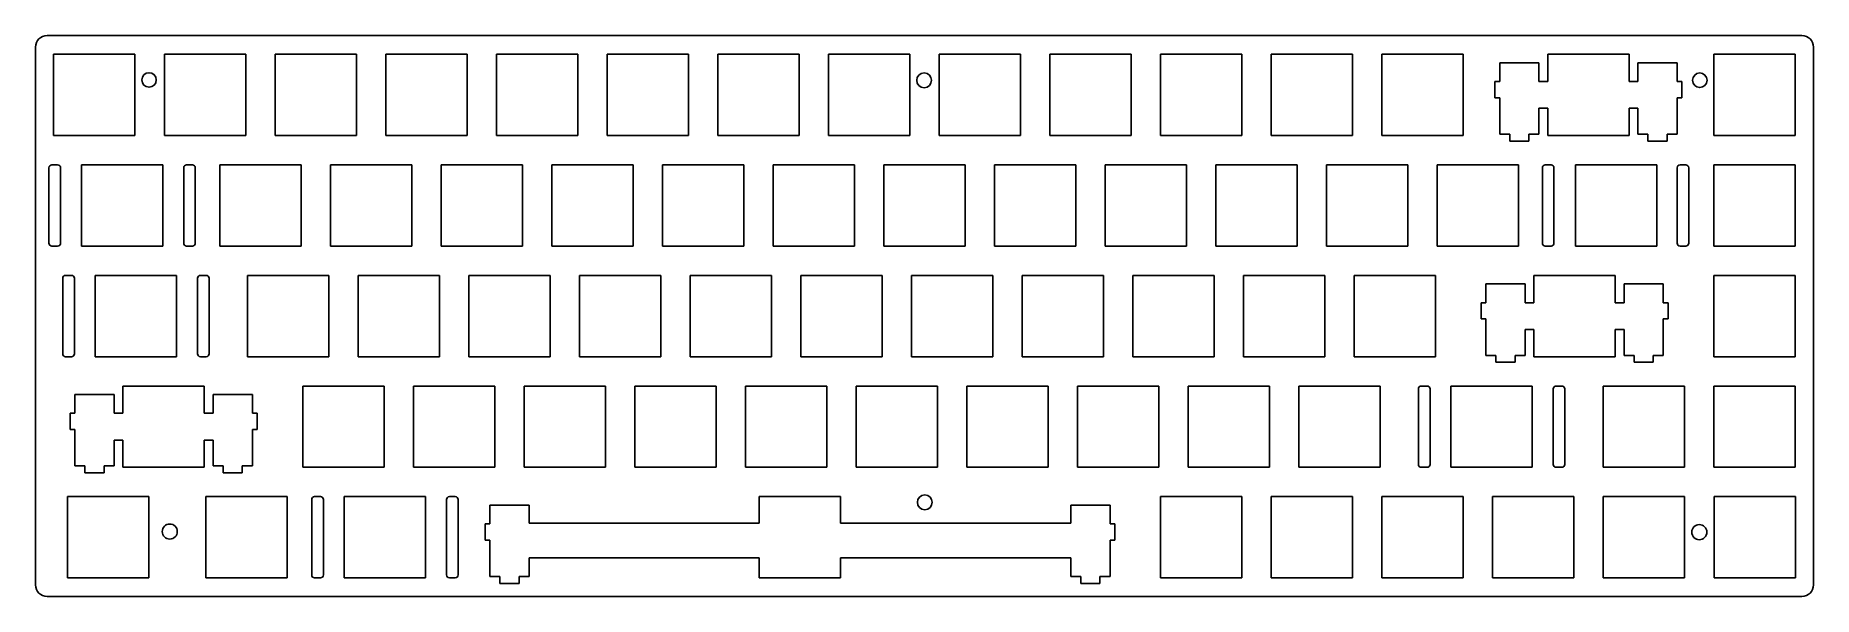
# Model space of a CAD drawing. Header units: centimetres. Extents: x -0.1 to 30.6, y 0 to 9.6.
import ezdxf

# ---------------------------------------------------------------- set-up
doc = ezdxf.new("R2010")
doc.units = ezdxf.units.CM
doc.header["$MEASUREMENT"] = 0
doc.layers.add('keychron plate v1_0', color=7, linetype='Continuous')

msp = doc.modelspace()

# ---------------------------------------------------------------- linework, layer by layer
at = {"layer": 'keychron plate v1_0'}
for p, q in [((0.148108, 9.62035), (30.3529, 9.62035)), ((-0.051892, 0.158369), (-0.051892, 9.42035)), ((0.257065, 7.89838), (0.257065, 9.29831)), ((0.257065, 9.29831), (1.65702, 9.29831)), ((1.65702, 9.29831), (1.65702, 7.89838)), ((2.16697, 7.89838), (2.16697, 9.29831)), ((2.16697, 9.29831), (3.5669, 9.29831)), ((3.5669, 9.29831), (3.5669, 7.89838)), ((4.07197, 9.29831), (5.4719, 9.29831)), ((4.07197, 7.89838), (4.07197, 9.29831)), ((5.4719, 9.29831), (5.4719, 7.89838)), ((5.97697, 9.29831), (7.3769, 9.29831)), ((5.97697, 7.89838), (5.97697, 9.29831)), ((7.3769, 9.29831), (7.3769, 7.89838)), ((7.88197, 9.29831), (9.2819, 9.29831)), ((7.88197, 7.89838), (7.88197, 9.29831)), ((9.2819, 9.29831), (9.2819, 7.89838)), ((9.78683, 9.29831), (11.1869, 9.29831)), ((9.78683, 7.89838), (9.78683, 9.29831)), ((11.1869, 9.29831), (11.1869, 7.89838)), ((11.6918, 7.89838), (11.6918, 9.29831)), ((11.6918, 9.29831), (13.0919, 9.29831)), ((13.0919, 9.29831), (13.0919, 7.89838)), ((13.597, 7.89838), (13.597, 9.29831)), ((13.597, 9.29831), (14.9969, 9.29831)), ((14.9969, 9.29831), (14.9969, 7.89838)), ((15.502, 9.29831), (16.9019, 9.29831)), ((15.502, 7.89838), (15.502, 9.29831)), ((16.9019, 9.29831), (16.9019, 7.89838)), ((17.407, 7.89838), (17.407, 9.29831)), ((17.407, 9.29831), (18.8069, 9.29831)), ((18.8069, 9.29831), (18.8069, 7.89838)), ((19.312, 7.89838), (19.312, 9.29831)), ((19.312, 9.29831), (20.7119, 9.29831)), ((20.7119, 9.29831), (20.7119, 7.89838)), ((21.217, 7.89838), (21.217, 9.29831)), ((21.217, 9.29831), (22.6169, 9.29831)), ((22.6169, 9.29831), (22.6169, 7.89838)), ((23.122, 7.89838), (23.122, 9.29831)), ((23.122, 9.29831), (24.5219, 9.29831)), ((24.5219, 9.29831), (24.5219, 7.89838)), ((27.3794, 9.29831), (25.9795, 9.29831)), ((25.9795, 9.29831), (25.9795, 8.82826)), ((27.3794, 8.82826), (27.3794, 9.29831)), ((28.837, 9.29831), (30.2369, 9.29831)), ((28.837, 7.89838), (28.837, 9.29831)), ((30.2369, 9.29831), (30.2369, 7.89838)), ((30.5529, 9.42035), (30.5529, 0.158369)), ((25.8269, 9.15127), (25.152, 9.15127)), ((25.152, 9.15127), (25.152, 8.82826)), ((25.8269, 8.82826), (25.8269, 9.15127)), ((27.532, 9.15127), (27.532, 8.82826)), ((28.2069, 9.15127), (27.532, 9.15127)), ((28.2069, 8.82826), (28.2069, 9.15127)), ((25.0694, 8.82826), (25.0694, 8.54837)), ((25.152, 8.82826), (25.0694, 8.82826)), ((25.9795, 8.82826), (25.8269, 8.82826)), ((27.532, 8.82826), (27.3794, 8.82826)), ((28.2895, 8.82826), (28.2069, 8.82826)), ((28.2895, 8.54837), (28.2895, 8.82826)), ((25.0694, 8.54837), (25.152, 8.54837)), ((25.152, 8.54837), (25.152, 7.92138)), ((25.8269, 7.92138), (25.8269, 8.36828)), ((25.8269, 8.36828), (25.9795, 8.36828)), ((25.9795, 8.36828), (25.9795, 7.89838)), ((27.3794, 7.89838), (27.3794, 8.36828)), ((27.3794, 8.36828), (27.532, 8.36828)), ((27.532, 8.36828), (27.532, 7.92138)), ((28.2069, 7.92138), (28.2069, 8.54837)), ((28.2069, 8.54837), (28.2895, 8.54837)), ((1.65702, 7.89838), (0.257065, 7.89838)), ((3.5669, 7.89838), (2.16697, 7.89838)), ((5.4719, 7.89838), (4.07197, 7.89838)), ((7.3769, 7.89838), (5.97697, 7.89838)), ((9.2819, 7.89838), (7.88197, 7.89838)), ((11.1869, 7.89838), (9.78683, 7.89838)), ((13.0919, 7.89838), (11.6918, 7.89838)), ((14.9969, 7.89838), (13.597, 7.89838)), ((16.9019, 7.89838), (15.502, 7.89838)), ((18.8069, 7.89838), (17.407, 7.89838)), ((20.7119, 7.89838), (19.312, 7.89838)), ((22.6169, 7.89838), (21.217, 7.89838)), ((24.5219, 7.89838), (23.122, 7.89838)), ((25.152, 7.92138), (25.3243, 7.92138)), ((25.3243, 7.92138), (25.3243, 7.80136)), ((25.3243, 7.80136), (25.6544, 7.80136)), ((25.6544, 7.80136), (25.6544, 7.92138)), ((25.6544, 7.92138), (25.8269, 7.92138)), ((25.9795, 7.89838), (27.3794, 7.89838)), ((27.532, 7.92138), (27.7045, 7.92138)), ((27.7045, 7.92138), (27.7045, 7.80136)), ((27.7045, 7.80136), (28.0344, 7.80136)), ((28.0344, 7.92138), (28.2069, 7.92138)), ((28.0344, 7.80136), (28.0344, 7.92138)), ((30.2369, 7.89838), (28.837, 7.89838)), ((0.22855, 7.3934), (0.32855, 7.3934)), ((0.738516, 5.99338), (0.738516, 7.39331)), ((0.738516, 7.39331), (2.13847, 7.39331)), ((2.13847, 7.39331), (2.13847, 5.99338)), ((2.54845, 7.3934), (2.64845, 7.3934)), ((3.11947, 7.39331), (4.5194, 7.39331)), ((3.11947, 5.99338), (3.11947, 7.39331)), ((4.5194, 7.39331), (4.5194, 5.99338)), ((5.02447, 7.39331), (6.4244, 7.39331)), ((5.02447, 5.99338), (5.02447, 7.39331)), ((6.4244, 7.39331), (6.4244, 5.99338)), ((6.92947, 5.99338), (6.92947, 7.39331)), ((6.92947, 7.39331), (8.3294, 7.39331)), ((8.3294, 7.39331), (8.3294, 5.99338)), ((8.83447, 7.39331), (10.2344, 7.39331)), ((8.83447, 5.99338), (8.83447, 7.39331)), ((10.2344, 7.39331), (10.2344, 5.99338)), ((10.7395, 5.99338), (10.7395, 7.39331)), ((10.7395, 7.39331), (12.1394, 7.39331)), ((12.1394, 7.39331), (12.1394, 5.99338)), ((12.6445, 7.39331), (14.0444, 7.39331)), ((12.6445, 5.99338), (12.6445, 7.39331)), ((14.0444, 7.39331), (14.0444, 5.99338)), ((14.5495, 7.39331), (15.9494, 7.39331)), ((14.5495, 5.99338), (14.5495, 7.39331)), ((15.9494, 7.39331), (15.9494, 5.99338)), ((16.4545, 7.39331), (17.8544, 7.39331)), ((16.4545, 5.99338), (16.4545, 7.39331)), ((17.8544, 7.39331), (17.8544, 5.99338)), ((18.3595, 5.99338), (18.3595, 7.39331)), ((18.3595, 7.39331), (19.7594, 7.39331)), ((19.7594, 7.39331), (19.7594, 5.99338)), ((20.2645, 5.99338), (20.2645, 7.39331)), ((20.2645, 7.39331), (21.6644, 7.39331)), ((21.6644, 7.39331), (21.6644, 5.99338)), ((22.1695, 7.39331), (23.5694, 7.39331)), ((22.1695, 5.99338), (22.1695, 7.39331)), ((23.5694, 7.39331), (23.5694, 5.99338)), ((24.0745, 7.39331), (25.4744, 7.39331)), ((24.0745, 5.99338), (24.0745, 7.39331)), ((25.4744, 7.39331), (25.4744, 5.99338)), ((25.93625, 7.3933), (26.03625, 7.3933)), ((26.4557, 5.99338), (26.4557, 7.39331)), ((26.4557, 7.39331), (27.8557, 7.39331)), ((27.8557, 7.39331), (27.8557, 5.99338)), ((28.25625, 7.3933), (28.35625, 7.3933)), ((28.837, 5.99338), (28.837, 7.39331)), ((28.837, 7.39331), (30.2369, 7.39331)), ((30.2369, 7.39331), (30.2369, 5.99338)), ((0.17855, 7.3434), (0.17855, 6.0434)), ((0.37855, 7.3434), (0.37855, 6.0434)), ((2.49845, 7.3434), (2.49845, 6.0434)), ((2.69845, 7.3434), (2.69845, 6.0434)), ((25.88625, 7.3433), (25.88625, 6.0433)), ((26.08625, 7.3433), (26.08625, 6.0433)), ((28.20625, 7.3433), (28.20625, 6.0433)), ((28.40625, 7.3433), (28.40625, 6.0433)), ((0.22855, 5.9934), (0.32855, 5.9934)), ((2.13847, 5.99338), (0.738516, 5.99338)), ((2.54845, 5.9934), (2.64845, 5.9934)), ((4.5194, 5.99338), (3.11947, 5.99338)), ((6.4244, 5.99338), (5.02447, 5.99338)), ((8.3294, 5.99338), (6.92947, 5.99338)), ((10.2344, 5.99338), (8.83447, 5.99338)), ((12.1394, 5.99338), (10.7395, 5.99338)), ((14.0444, 5.99338), (12.6445, 5.99338)), ((15.9494, 5.99338), (14.5495, 5.99338)), ((17.8544, 5.99338), (16.4545, 5.99338)), ((19.7594, 5.99338), (18.3595, 5.99338)), ((21.6644, 5.99338), (20.2645, 5.99338)), ((23.5694, 5.99338), (22.1695, 5.99338)), ((25.4744, 5.99338), (24.0745, 5.99338)), ((25.93625, 5.9933), (26.03625, 5.9933)), ((27.8557, 5.99338), (26.4557, 5.99338)), ((28.25625, 5.9933), (28.35625, 5.9933)), ((30.2369, 5.99338), (28.837, 5.99338)), ((0.416175, 5.4384), (0.416175, 4.1384)), ((0.466175, 5.4884), (0.566175, 5.4884)), ((0.616175, 5.4384), (0.616175, 4.1384)), ((0.976203, 5.48831), (2.37629, 5.48831)), ((0.976203, 4.08838), (0.976203, 5.48831)), ((2.37629, 5.48831), (2.37629, 4.08838)), ((2.736275, 5.4384), (2.736275, 4.1384)), ((2.786275, 5.4884), (2.886275, 5.4884)), ((2.936275, 5.4384), (2.936275, 4.1384)), ((3.59572, 4.08838), (3.59572, 5.48831)), ((3.59572, 5.48831), (4.99565, 5.48831)), ((4.99565, 5.48831), (4.99565, 4.08838)), ((5.50072, 4.08838), (5.50072, 5.48831)), ((5.50072, 5.48831), (6.90065, 5.48831)), ((6.90065, 5.48831), (6.90065, 4.08838)), ((7.40572, 4.08838), (7.40572, 5.48831)), ((7.40572, 5.48831), (8.80565, 5.48831)), ((8.80565, 5.48831), (8.80565, 4.08838)), ((9.31072, 4.08838), (9.31072, 5.48831)), ((9.31072, 5.48831), (10.7107, 5.48831)), ((10.7107, 5.48831), (10.7107, 4.08838)), ((11.2157, 5.48831), (12.6157, 5.48831)), ((11.2157, 4.08838), (11.2157, 5.48831)), ((12.6157, 5.48831), (12.6157, 4.08838)), ((13.1207, 4.08838), (13.1207, 5.48831)), ((13.1207, 5.48831), (14.5207, 5.48831)), ((14.5207, 5.48831), (14.5207, 4.08838)), ((15.0257, 5.48831), (16.4257, 5.48831)), ((15.0257, 4.08838), (15.0257, 5.48831)), ((16.4257, 5.48831), (16.4257, 4.08838)), ((16.9307, 4.08838), (16.9307, 5.48831)), ((16.9307, 5.48831), (18.3307, 5.48831)), ((18.3307, 5.48831), (18.3307, 4.08838)), ((18.8357, 5.48831), (20.2357, 5.48831)), ((18.8357, 4.08838), (18.8357, 5.48831)), ((20.2357, 5.48831), (20.2357, 4.08838)), ((20.7407, 4.08838), (20.7407, 5.48831)), ((20.7407, 5.48831), (22.1407, 5.48831)), ((22.1407, 5.48831), (22.1407, 4.08838)), ((22.6457, 4.08838), (22.6457, 5.48831)), ((22.6457, 5.48831), (24.0457, 5.48831)), ((24.0457, 5.48831), (24.0457, 4.08838)), ((24.9137, 5.34127), (24.9137, 5.01826)), ((25.5888, 5.34127), (24.9137, 5.34127)), ((25.5888, 5.01826), (25.5888, 5.34127)), ((25.7412, 5.48831), (25.7412, 5.01826)), ((27.1413, 5.48831), (25.7412, 5.48831)), ((27.1413, 5.01826), (27.1413, 5.48831)), ((27.2937, 5.34127), (27.2937, 5.01826)), ((27.9688, 5.34127), (27.2937, 5.34127)), ((27.9688, 5.01826), (27.9688, 5.34127)), ((28.837, 4.08838), (28.837, 5.48831)), ((28.837, 5.48831), (30.2369, 5.48831)), ((30.2369, 5.48831), (30.2369, 4.08838)), ((24.8313, 5.01826), (24.8313, 4.73837)), ((24.9137, 5.01826), (24.8313, 5.01826)), ((25.7412, 5.01826), (25.5888, 5.01826)), ((27.2937, 5.01826), (27.1413, 5.01826)), ((28.0512, 5.01826), (27.9688, 5.01826)), ((28.0512, 4.73837), (28.0512, 5.01826)), ((24.8313, 4.73837), (24.9137, 4.73837)), ((24.9137, 4.73837), (24.9137, 4.11138)), ((27.9688, 4.11138), (27.9688, 4.73837)), ((27.9688, 4.73837), (28.0512, 4.73837)), ((25.5888, 4.11138), (25.5888, 4.55828)), ((25.5888, 4.55828), (25.7412, 4.55828)), ((25.7412, 4.55828), (25.7412, 4.08838)), ((27.1413, 4.55828), (27.2937, 4.55828)), ((27.1413, 4.08838), (27.1413, 4.55828)), ((27.2937, 4.55828), (27.2937, 4.11138)), ((0.466175, 4.0884), (0.566175, 4.0884)), ((2.37629, 4.08838), (0.976203, 4.08838)), ((2.786275, 4.0884), (2.886275, 4.0884)), ((4.99565, 4.08838), (3.59572, 4.08838)), ((6.90065, 4.08838), (5.50072, 4.08838)), ((8.80565, 4.08838), (7.40572, 4.08838)), ((10.7107, 4.08838), (9.31072, 4.08838)), ((12.6157, 4.08838), (11.2157, 4.08838)), ((14.5207, 4.08838), (13.1207, 4.08838)), ((16.4257, 4.08838), (15.0257, 4.08838)), ((18.3307, 4.08838), (16.9307, 4.08838)), ((20.2357, 4.08838), (18.8357, 4.08838)), ((22.1407, 4.08838), (20.7407, 4.08838)), ((24.0457, 4.08838), (22.6457, 4.08838)), ((24.9137, 4.11138), (25.0862, 4.11138)), ((25.0862, 4.11138), (25.0862, 3.99136)), ((25.0862, 3.99136), (25.4161, 3.99136)), ((25.4161, 3.99136), (25.4161, 4.11138)), ((25.4161, 4.11138), (25.5888, 4.11138)), ((25.7412, 4.08838), (27.1413, 4.08838)), ((27.2937, 4.11138), (27.4662, 4.11138)), ((27.4662, 4.11138), (27.4662, 3.99136)), ((27.4662, 3.99136), (27.7963, 3.99136)), ((27.7963, 3.99136), (27.7963, 4.11138)), ((27.7963, 4.11138), (27.9688, 4.11138)), ((30.2369, 4.08838), (28.837, 4.08838)), ((1.30004, 3.43628), (0.62508, 3.43628)), ((0.62508, 3.43628), (0.62508, 3.11326)), ((1.30004, 3.11326), (1.30004, 3.43628)), ((1.45259, 3.5833), (1.45259, 3.11326)), ((2.85254, 3.5833), (1.45259, 3.5833)), ((2.85254, 3.11326), (2.85254, 3.5833)), ((3.68004, 3.43628), (3.00509, 3.43628)), ((3.00509, 3.43628), (3.00509, 3.11326)), ((3.68004, 3.11326), (3.68004, 3.43628)), ((4.54822, 2.18336), (4.54822, 3.5833)), ((4.54822, 3.5833), (5.94815, 3.5833)), ((5.94815, 3.5833), (5.94815, 2.18336)), ((6.45322, 2.18336), (6.45322, 3.5833)), ((6.45322, 3.5833), (7.85315, 3.5833)), ((7.85315, 3.5833), (7.85315, 2.18336)), ((8.35822, 2.18336), (8.35822, 3.5833)), ((8.35822, 3.5833), (9.75815, 3.5833)), ((9.75815, 3.5833), (9.75815, 2.18336)), ((10.2632, 3.5833), (11.6632, 3.5833)), ((10.2632, 2.18336), (10.2632, 3.5833)), ((11.6632, 3.5833), (11.6632, 2.18336)), ((12.1682, 3.5833), (13.5682, 3.5833)), ((12.1682, 2.18336), (12.1682, 3.5833)), ((13.5682, 3.5833), (13.5682, 2.18336)), ((14.0732, 2.18336), (14.0732, 3.5833)), ((14.0732, 3.5833), (15.4732, 3.5833)), ((15.4732, 3.5833), (15.4732, 2.18336)), ((15.9782, 2.18336), (15.9782, 3.5833)), ((15.9782, 3.5833), (17.3782, 3.5833)), ((17.3782, 3.5833), (17.3782, 2.18336)), ((17.8832, 2.18336), (17.8832, 3.5833)), ((17.8832, 3.5833), (19.2832, 3.5833)), ((19.2832, 3.5833), (19.2832, 2.18336)), ((19.7882, 3.5833), (21.1882, 3.5833)), ((19.7882, 2.18336), (19.7882, 3.5833)), ((21.1882, 3.5833), (21.1882, 2.18336)), ((21.6932, 2.18336), (21.6932, 3.5833)), ((21.6932, 3.5833), (23.0932, 3.5833)), ((23.0932, 3.5833), (23.0932, 2.18336)), ((23.752625, 3.5333), (23.752625, 2.2333)), ((23.802625, 3.5833), (23.902625, 3.5833)), ((23.952625, 3.5333), (23.952625, 2.2333)), ((24.3126, 3.5833), (25.7125, 3.5833)), ((24.3126, 2.18336), (24.3126, 3.5833)), ((25.7125, 3.5833), (25.7125, 2.18336)), ((26.072525, 3.5333), (26.072525, 2.2333)), ((26.122525, 3.5833), (26.222525, 3.5833)), ((26.272525, 3.5333), (26.272525, 2.2333)), ((26.932, 2.18336), (26.932, 3.5833)), ((26.932, 3.5833), (28.3319, 3.5833)), ((28.3319, 3.5833), (28.3319, 2.18336)), ((28.837, 2.18336), (28.837, 3.5833)), ((28.837, 3.5833), (30.2369, 3.5833)), ((30.2369, 3.5833), (30.2369, 2.18336)), ((0.62508, 3.11326), (0.542533, 3.11326)), ((0.542533, 3.11326), (0.542533, 2.83338)), ((1.45259, 3.11326), (1.30004, 3.11326)), ((3.00509, 3.11326), (2.85254, 3.11326)), ((3.76259, 3.11326), (3.68004, 3.11326)), ((3.76259, 2.83338), (3.76259, 3.11326)), ((0.542533, 2.83338), (0.62508, 2.83338)), ((0.62508, 2.83338), (0.62508, 2.20638)), ((3.68004, 2.83338), (3.76259, 2.83338)), ((3.68004, 2.20638), (3.68004, 2.83338)), ((1.30004, 2.65327), (1.45259, 2.65327)), ((1.30004, 2.20638), (1.30004, 2.65327)), ((1.45259, 2.65327), (1.45259, 2.18336)), ((2.85254, 2.18336), (2.85254, 2.65327)), ((2.85254, 2.65327), (3.00509, 2.65327)), ((3.00509, 2.65327), (3.00509, 2.20638)), ((0.62508, 2.20638), (0.797609, 2.20638)), ((0.797609, 2.20638), (0.797609, 2.08635)), ((1.12751, 2.20638), (1.30004, 2.20638)), ((1.12751, 2.08635), (1.12751, 2.20638)), ((1.45259, 2.18336), (2.85254, 2.18336)), ((3.00509, 2.20638), (3.17748, 2.20638)), ((3.17748, 2.20638), (3.17748, 2.08635)), ((3.50752, 2.20638), (3.68004, 2.20638)), ((3.50752, 2.08635), (3.50752, 2.20638)), ((5.94815, 2.18336), (4.54822, 2.18336)), ((7.85315, 2.18336), (6.45322, 2.18336)), ((9.75815, 2.18336), (8.35822, 2.18336)), ((11.6632, 2.18336), (10.2632, 2.18336)), ((13.5682, 2.18336), (12.1682, 2.18336)), ((15.4732, 2.18336), (14.0732, 2.18336)), ((17.3782, 2.18336), (15.9782, 2.18336)), ((19.2832, 2.18336), (17.8832, 2.18336)), ((21.1882, 2.18336), (19.7882, 2.18336)), ((23.0932, 2.18336), (21.6932, 2.18336)), ((23.802625, 2.1833), (23.902625, 2.1833)), ((25.7125, 2.18336), (24.3126, 2.18336)), ((26.122525, 2.1833), (26.222525, 2.1833)), ((28.3319, 2.18336), (26.932, 2.18336)), ((30.2369, 2.18336), (28.837, 2.18336)), ((0.797609, 2.08635), (1.12751, 2.08635)), ((3.17748, 2.08635), (3.50752, 2.08635)), ((0.495291, 1.67831), (1.89524, 1.67831)), ((0.495291, 0.278364), (0.495291, 1.67831)), ((1.89524, 1.67831), (1.89524, 0.278364)), ((2.8812, 1.67831), (4.28128, 1.67831)), ((2.8812, 0.278364), (2.8812, 1.67831)), ((4.28128, 1.67831), (4.28128, 0.278364)), ((4.702575, 1.6283), (4.702575, 0.3283)), ((4.752575, 1.6783), (4.852575, 1.6783)), ((4.902575, 1.6283), (4.902575, 0.3283)), ((5.2626, 0.278364), (5.2626, 1.67831)), ((5.2626, 1.67831), (6.66253, 1.67831)), ((6.66253, 1.67831), (6.66253, 0.278364)), ((7.022575, 1.6283), (7.022575, 0.3283)), ((7.072575, 1.6783), (7.172575, 1.6783)), ((7.222575, 1.6283), (7.222575, 0.3283)), ((8.44381, 1.53128), (7.7687, 1.53128)), ((7.7687, 1.53128), (7.7687, 1.20826)), ((8.44381, 1.22326), (8.44381, 1.53128)), ((12.4062, 1.67831), (12.4062, 1.22336)), ((13.8063, 1.67831), (12.4062, 1.67831)), ((13.8063, 1.22336), (13.8063, 1.67831)), ((18.4438, 1.53128), (17.7687, 1.53128)), ((17.7687, 1.53128), (17.7687, 1.22336)), ((18.4438, 1.20826), (18.4438, 1.53128)), ((19.312, 0.278364), (19.312, 1.67831)), ((19.312, 1.67831), (20.7119, 1.67831)), ((20.7119, 1.67831), (20.7119, 0.278364)), ((21.217, 1.67831), (22.6169, 1.67831)), ((21.217, 0.278364), (21.217, 1.67831)), ((22.6169, 1.67831), (22.6169, 0.278364)), ((23.122, 0.278364), (23.122, 1.67831)), ((23.122, 1.67831), (24.5219, 1.67831)), ((24.5219, 1.67831), (24.5219, 0.278364)), ((25.027, 1.67831), (26.4269, 1.67831)), ((25.027, 0.278364), (25.027, 1.67831)), ((26.4269, 1.67831), (26.4269, 0.278364)), ((26.932, 0.278364), (26.932, 1.67831)), ((26.932, 1.67831), (28.3319, 1.67831)), ((28.3319, 1.67831), (28.3319, 0.278364)), ((28.8419, 1.67831), (30.2418, 1.67831)), ((28.8419, 0.278364), (28.8419, 1.67831)), ((30.2418, 1.67831), (30.2418, 0.278364)), ((7.68629, 1.20826), (7.68629, 0.928384)), ((7.7687, 1.20826), (7.68629, 1.20826)), ((7.68629, 0.928384), (7.7687, 0.928384)), ((7.7687, 0.928384), (7.7687, 0.301377)), ((12.4062, 1.22336), (8.44381, 1.22326)), ((17.7687, 1.22336), (13.8063, 1.22336)), ((18.5262, 1.20826), (18.4438, 1.20826)), ((18.4438, 0.301377), (18.4438, 0.928384)), ((18.4438, 0.928384), (18.5262, 0.928384)), ((18.5262, 0.928384), (18.5262, 1.20826)), ((8.44381, 0.622711), (12.4062, 0.622811)), ((8.44381, 0.301377), (8.44381, 0.622711)), ((12.4062, 0.622811), (12.4062, 0.278364)), ((13.8063, 0.622811), (17.7687, 0.622811)), ((13.8063, 0.278364), (13.8063, 0.622811)), ((17.7687, 0.622811), (17.7687, 0.301377)), ((1.89524, 0.278364), (0.495291, 0.278364)), ((4.28128, 0.278364), (2.8812, 0.278364)), ((4.752575, 0.2783), (4.852575, 0.2783)), ((6.66253, 0.278364), (5.2626, 0.278364)), ((7.072575, 0.2783), (7.172575, 0.2783)), ((7.7687, 0.301377), (7.9412, 0.301377)), ((7.9412, 0.301377), (7.9412, 0.18135)), ((7.9412, 0.18135), (8.27126, 0.18135)), ((8.27126, 0.18135), (8.27126, 0.301377)), ((8.27126, 0.301377), (8.44381, 0.301377)), ((12.4062, 0.278364), (13.8063, 0.278364)), ((17.7687, 0.301377), (17.9412, 0.301377)), ((17.9412, 0.301377), (17.9412, 0.18135)), ((17.9412, 0.18135), (18.2713, 0.18135)), ((18.2713, 0.301377), (18.4438, 0.301377)), ((18.2713, 0.18135), (18.2713, 0.301377)), ((20.7119, 0.278364), (19.312, 0.278364)), ((22.6169, 0.278364), (21.217, 0.278364)), ((24.5219, 0.278364), (23.122, 0.278364)), ((26.4269, 0.278364), (25.027, 0.278364)), ((28.3319, 0.278364), (26.932, 0.278364)), ((30.2418, 0.278364), (28.8419, 0.278364)), ((30.3529, -0.041631), (0.148108, -0.041631))]:
    msp.add_line(p, q, dxfattribs=at)
for centre, radius in [((1.902011, 8.855328), 0.125), ((15.244466, 8.849828), 0.1275), ((28.597037, 8.850209), 0.125), ((15.2558, 1.5809), 0.1275), ((2.258231, 1.076337), 0.13), ((28.587947, 1.066397), 0.13)]:
    msp.add_circle(centre, radius, dxfattribs=at)
for centre, radius, start, end in [((0.148108, 9.42035), 0.2, 90, 180), ((30.3529, 9.42035), 0.2, 0, 90), ((0.22855, 7.3434), 0.05, 90, 180), ((0.32855, 7.3434), 0.05, 0, 90), ((2.54845, 7.3434), 0.05, 90, 180), ((2.64845, 7.3434), 0.05, 0, 90), ((25.93625, 7.3433), 0.05, 90, 180), ((26.03625, 7.3433), 0.05, 0, 90), ((28.25625, 7.3433), 0.05, 90, 180), ((28.35625, 7.3433), 0.05, 0, 90), ((0.22855, 6.0434), 0.05, 180, 270), ((0.32855, 6.0434), 0.05, 270, 0), ((2.54845, 6.0434), 0.05, 180, 270), ((2.64845, 6.0434), 0.05, 270, 0), ((25.93625, 6.0433), 0.05, 180, 270), ((26.03625, 6.0433), 0.05, 270, 0), ((28.25625, 6.0433), 0.05, 180, 270), ((28.35625, 6.0433), 0.05, 270, 0), ((0.466175, 5.4384), 0.05, 90, 180), ((0.566175, 5.4384), 0.05, 0, 90), ((2.786275, 5.4384), 0.05, 90, 180), ((2.886275, 5.4384), 0.05, 0, 90), ((0.466175, 4.1384), 0.05, 180, 270), ((0.566175, 4.1384), 0.05, 270, 0), ((2.786275, 4.1384), 0.05, 180, 270), ((2.886275, 4.1384), 0.05, 270, 0), ((23.802625, 3.5333), 0.05, 90, 180), ((23.902625, 3.5333), 0.05, 0, 90), ((26.122525, 3.5333), 0.05, 90, 180), ((26.222525, 3.5333), 0.05, 0, 90), ((23.802625, 2.2333), 0.05, 180, 270), ((23.902625, 2.2333), 0.05, 270, 0), ((26.122525, 2.2333), 0.05, 180, 270), ((26.222525, 2.2333), 0.05, 270, 0), ((4.752575, 1.6283), 0.05, 90, 180), ((4.852575, 1.6283), 0.05, 0, 90), ((7.072575, 1.6283), 0.05, 90, 180), ((7.172575, 1.6283), 0.05, 0, 90), ((4.752575, 0.3283), 0.05, 180, 270), ((4.852575, 0.3283), 0.05, 270, 0), ((7.072575, 0.3283), 0.05, 180, 270), ((7.172575, 0.3283), 0.05, 270, 0), ((0.148108, 0.158369), 0.2, 180, 270), ((30.3529, 0.158369), 0.2, 270, 0)]:
    msp.add_arc(centre, radius, start, end, dxfattribs=at)

doc.saveas('drawing.dxf')
